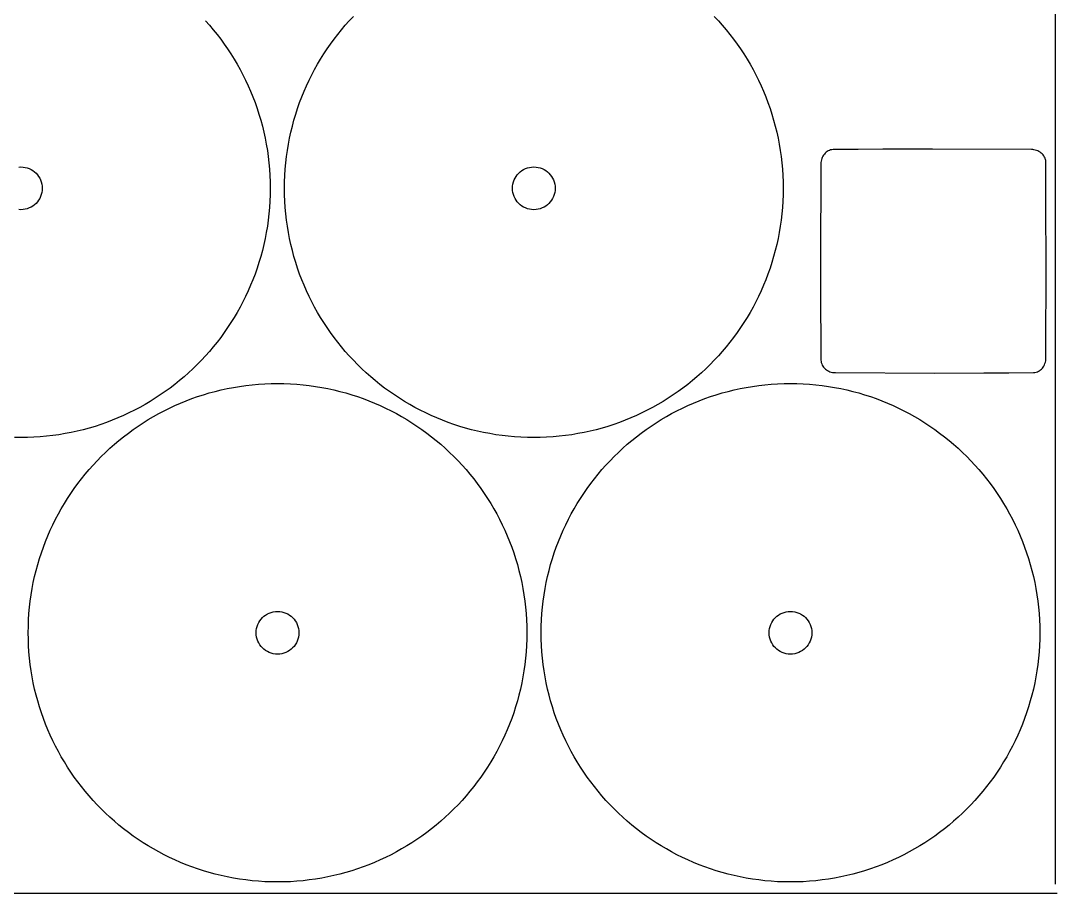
# Model space of a CAD drawing. Extents: x 443 to 1024, y 36 to 674.
# Drawn here: x 878.2 to 1023.8, y 35.6 to 158.1 of the extents above; entities that cross this region are included whole.
import ezdxf

# ---------------------------------------------------------------- set-up
doc = ezdxf.new("R2010")
doc.units = 0
doc.layers.get('0').update_dxf_attribs({"linetype": 'CONTINUOUS'})

msp = doc.modelspace()

# ---------------------------------------------------------------- linework, layer by layer
at = {"color": 0}
for p, q in [((1023.451437, 673.716315), (1023.451437, 36.86042)), ((443.768031, 35.592408), (1023.768031, 35.592408))]:
    msp.add_line(p, q, dxfattribs=at)
at = {"color": 4}
for p, q in [((924.368876, 158.124201), (924.941102, 158.738902)), ((975.612293, 158.738902), (976.184519, 158.124201)), ((904.173495, 158.124241), (904.731013, 157.495933)), ((904.731013, 157.495933), (905.273548, 156.854291)), ((923.268824, 156.85425), (923.811359, 157.495892)), ((923.811359, 157.495892), (924.368876, 158.124201)), ((976.184519, 158.124201), (976.742036, 157.495892)), ((976.742036, 157.495892), (977.284571, 156.85425)), ((905.273548, 156.854291), (905.800825, 156.199591)), ((905.800825, 156.199591), (906.31257, 155.532107)), ((922.229801, 155.532064), (922.741546, 156.199549)), ((922.741546, 156.199549), (923.268824, 156.85425)), ((977.284571, 156.85425), (977.811849, 156.199549)), ((977.811849, 156.199549), (978.323594, 155.532064)), ((906.31257, 155.532107), (906.808508, 154.852114)), ((906.808508, 154.852114), (907.288364, 154.159887)), ((921.254007, 154.159843), (921.733863, 154.85207)), ((921.733863, 154.85207), (922.229801, 155.532064)), ((978.323594, 155.532064), (978.819532, 154.85207)), ((978.819532, 154.85207), (979.299388, 154.159843)), ((907.288364, 154.159887), (907.751863, 153.4557)), ((907.751863, 153.4557), (908.198731, 152.73983)), ((920.343641, 152.739785), (920.790508, 153.455656)), ((920.790508, 153.455656), (921.254007, 154.159843)), ((979.299388, 154.159843), (979.762887, 153.455656)), ((979.762887, 153.455656), (980.209754, 152.739785)), ((908.198731, 152.73983), (908.628691, 152.012549)), ((908.628691, 152.012549), (909.04147, 151.274134)), ((919.500901, 151.27409), (919.91368, 152.012505)), ((919.91368, 152.012505), (920.343641, 152.739785)), ((980.209754, 152.739785), (980.639715, 152.012505)), ((980.639715, 152.012505), (981.052494, 151.27409)), ((909.04147, 151.274134), (909.436793, 150.524859)), ((909.436793, 150.524859), (909.814385, 149.764999)), ((918.727986, 149.764956), (919.105578, 150.524815)), ((919.105578, 150.524815), (919.500901, 151.27409)), ((981.052494, 151.27409), (981.447817, 150.524815)), ((981.447817, 150.524815), (981.825409, 149.764956)), ((909.814385, 149.764999), (910.173971, 148.994829)), ((910.173971, 148.994829), (910.515275, 148.214624)), ((918.027096, 148.214582), (918.368401, 148.994786)), ((918.368401, 148.994786), (918.727986, 149.764956)), ((981.825409, 149.764956), (982.184994, 148.994786)), ((982.184994, 148.994786), (982.526299, 148.214582)), ((910.515275, 148.214624), (910.838025, 147.424658)), ((910.838025, 147.424658), (911.141943, 146.625207)), ((917.400428, 146.625167), (917.704347, 147.424617)), ((917.704347, 147.424617), (918.027096, 148.214582)), ((982.526299, 148.214582), (982.849048, 147.424617)), ((982.849048, 147.424617), (983.152967, 146.625167)), ((911.141943, 146.625207), (911.426756, 145.816545)), ((911.426756, 145.816545), (911.692189, 144.998947)), ((916.850183, 144.99891), (917.115615, 145.816506)), ((917.115615, 145.816506), (917.400428, 146.625167)), ((983.152967, 146.625167), (983.43778, 145.816506)), ((983.43778, 145.816506), (983.703213, 144.99891)), ((911.692189, 144.998947), (911.937967, 144.172688)), ((911.937967, 144.172688), (912.163814, 143.338043)), ((916.378557, 143.338009), (916.604405, 144.172653)), ((916.604405, 144.172653), (916.850183, 144.99891)), ((983.703213, 144.99891), (983.94899, 144.172653)), ((983.94899, 144.172653), (984.174838, 143.338009)), ((912.163814, 143.338043), (912.369457, 142.495286)), ((916.172914, 142.495255), (916.378557, 143.338009)), ((984.174838, 143.338009), (984.380481, 142.495255)), ((912.369457, 142.495286), (912.55462, 141.644693)), ((912.55462, 141.644693), (912.719029, 140.786539)), ((915.823343, 140.786513), (915.987751, 141.644665)), ((915.987751, 141.644665), (916.172914, 142.495255)), ((984.380481, 142.495255), (984.565644, 141.644665)), ((984.565644, 141.644665), (984.730052, 140.786513)), ((912.719029, 140.786539), (912.862408, 139.921097)), ((912.862408, 139.921097), (912.984483, 139.048644)), ((915.557889, 139.048624), (915.679963, 139.921074)), ((915.679963, 139.921074), (915.823343, 140.786513)), ((984.730052, 140.786513), (984.873432, 139.921074)), ((984.873432, 139.921074), (984.995507, 139.048624)), ((991.460498, 139.760153), (991.317504, 139.65608)), ((991.613587, 139.848425), (991.460498, 139.760153)), ((991.776166, 139.919715), (991.613587, 139.848425)), ((991.947632, 139.972839), (991.776166, 139.919715)), ((992.127379, 140.006616), (991.947632, 139.972839)), ((992.314804, 140.019863), (992.127379, 140.006616)), ((995.792787, 140.05761), (992.314804, 140.019863)), ((999.270914, 140.078803), (995.792787, 140.05761)), ((1006.227454, 140.084438), (999.270914, 140.078803)), ((1020.140704, 140.039063), (1006.227454, 140.084438)), ((1020.32026, 140.029943), (1020.140704, 140.039063)), ((1020.500537, 140.003891), (1020.32026, 140.029943)), ((1020.679848, 139.961692), (1020.500537, 140.003891)), ((1020.856501, 139.904128), (1020.679848, 139.961692)), ((1021.028808, 139.831983), (1020.856501, 139.904128)), ((1021.195079, 139.746039), (1021.028808, 139.831983)), ((1021.353624, 139.64708), (1021.195079, 139.746039)), ((912.984483, 139.048644), (913.084979, 138.169454)), ((915.457393, 138.169437), (915.557889, 139.048624)), ((984.995507, 139.048624), (985.096002, 138.169437)), ((990.609469, 138.396574), (990.584518, 138.203506)), ((990.649953, 138.584483), (990.609469, 138.396574)), ((990.705365, 138.76605), (990.649953, 138.584483)), ((990.775102, 138.940095), (990.705365, 138.76605)), ((990.858559, 139.105433), (990.775102, 138.940095)), ((990.955132, 139.260883), (990.858559, 139.105433)), ((991.064217, 139.405263), (990.955132, 139.260883)), ((991.185209, 139.537389), (991.064217, 139.405263)), ((991.317504, 139.65608), (991.185209, 139.537389)), ((1021.502754, 139.535888), (1021.353624, 139.64708)), ((1021.64078, 139.413247), (1021.502754, 139.535888)), ((1021.766011, 139.27994), (1021.64078, 139.413247)), ((1021.876758, 139.13675), (1021.766011, 139.27994)), ((1021.971332, 138.98446), (1021.876758, 139.13675)), ((1022.048044, 138.823853), (1021.971332, 138.98446)), ((1022.105202, 138.655712), (1022.048044, 138.823853)), ((1022.141119, 138.480821), (1022.105202, 138.655712)), ((1022.154104, 138.299963), (1022.141119, 138.480821)), ((1022.181954, 131.408583), (1022.154104, 138.299963)), ((913.084979, 138.169454), (913.163621, 137.283801)), ((913.163621, 137.283801), (913.220134, 136.391962)), ((915.322238, 136.391953), (915.378751, 137.283789)), ((915.378751, 137.283789), (915.457393, 138.169437)), ((985.096002, 138.169437), (985.174644, 137.283789)), ((985.174644, 137.283789), (985.231157, 136.391953)), ((990.575704, 138.006463), (990.528992, 124.241713)), ((990.584518, 138.203506), (990.575704, 138.006463)), ((913.220134, 136.391962), (913.254243, 135.494209)), ((913.254243, 135.494209), (913.265674, 134.590819)), ((915.276698, 134.590819), (915.288128, 135.494205)), ((915.288128, 135.494205), (915.322238, 136.391953)), ((985.231157, 136.391953), (985.265267, 135.494205)), ((985.265267, 135.494205), (985.276698, 134.590819)), ((913.265674, 134.590819), (913.254243, 133.687429)), ((915.288128, 133.687425), (915.276698, 134.590819)), ((985.276698, 134.590819), (985.265267, 133.687425)), ((913.220134, 132.789677), (913.163621, 131.897837)), ((913.254243, 133.687429), (913.220134, 132.789677)), ((915.322238, 132.789668), (915.288128, 133.687425)), ((915.378751, 131.897824), (915.322238, 132.789668)), ((985.231157, 132.789668), (985.174644, 131.897824)), ((985.265267, 133.687425), (985.231157, 132.789668)), ((913.084979, 131.012185), (912.984483, 130.132994)), ((913.163621, 131.897837), (913.084979, 131.012185)), ((915.457393, 131.012168), (915.378751, 131.897824)), ((915.557889, 130.132974), (915.457393, 131.012168)), ((985.096002, 131.012168), (984.995507, 130.132974)), ((985.174644, 131.897824), (985.096002, 131.012168)), ((1022.192179, 124.5171), (1022.181954, 131.408583)), ((912.984483, 130.132994), (912.862408, 129.260541)), ((915.679963, 129.260518), (915.557889, 130.132974)), ((984.995507, 130.132974), (984.873432, 129.260518)), ((912.719029, 128.3951), (912.55462, 127.536945)), ((912.862408, 129.260541), (912.719029, 128.3951)), ((915.823343, 128.395074), (915.679963, 129.260518)), ((915.987751, 127.536917), (915.823343, 128.395074)), ((984.730052, 128.395074), (984.565644, 127.536917)), ((984.873432, 129.260518), (984.730052, 128.395074)), ((912.369457, 126.686352), (912.163814, 125.843596)), ((912.55462, 127.536945), (912.369457, 126.686352)), ((916.172914, 126.686321), (915.987751, 127.536917)), ((916.378557, 125.843563), (916.172914, 126.686321)), ((984.380481, 126.686321), (984.174838, 125.843563)), ((984.565644, 127.536917), (984.380481, 126.686321)), ((912.163814, 125.843596), (911.937967, 125.008951)), ((916.604405, 125.008915), (916.378557, 125.843563)), ((984.174838, 125.843563), (983.94899, 125.008915)), ((911.692189, 124.182692), (911.426756, 123.365094)), ((911.937967, 125.008951), (911.692189, 124.182692)), ((916.850183, 124.182655), (916.604405, 125.008915)), ((917.115615, 123.365055), (916.850183, 124.182655)), ((983.703213, 124.182655), (983.43778, 123.365055)), ((983.94899, 125.008915), (983.703213, 124.182655)), ((990.528992, 124.241713), (990.535725, 117.359422)), ((1022.173404, 110.734163), (1022.192179, 124.5171)), ((911.141943, 122.556432), (910.838025, 121.75698)), ((911.426756, 123.365094), (911.141943, 122.556432)), ((917.400428, 122.556392), (917.115615, 123.365055)), ((917.704347, 121.756939), (917.400428, 122.556392)), ((983.152967, 122.556392), (982.849048, 121.756939)), ((983.43778, 123.365055), (983.152967, 122.556392)), ((910.515275, 120.967015), (910.173971, 120.186809)), ((910.838025, 121.75698), (910.515275, 120.967015)), ((918.027096, 120.966972), (917.704347, 121.756939)), ((918.368401, 120.186766), (918.027096, 120.966972)), ((982.526299, 120.966972), (982.184994, 120.186766)), ((982.849048, 121.756939), (982.526299, 120.966972)), ((909.814385, 119.416639), (909.436793, 118.656779)), ((910.173971, 120.186809), (909.814385, 119.416639)), ((918.727986, 119.416596), (918.368401, 120.186766)), ((919.105578, 118.656735), (918.727986, 119.416596)), ((981.825409, 119.416596), (981.447817, 118.656735)), ((982.184994, 120.186766), (981.825409, 119.416596)), ((909.04147, 117.907505), (908.628691, 117.169089)), ((909.436793, 118.656779), (909.04147, 117.907505)), ((919.500901, 117.90746), (919.105578, 118.656735)), ((919.91368, 117.169045), (919.500901, 117.90746)), ((981.052494, 117.90746), (980.639715, 117.169045)), ((981.447817, 118.656735), (981.052494, 117.90746)), ((908.198731, 116.441809), (907.751863, 115.725938)), ((908.628691, 117.169089), (908.198731, 116.441809)), ((920.343641, 116.441765), (919.91368, 117.169045)), ((920.790508, 115.725894), (920.343641, 116.441765)), ((980.209754, 116.441765), (979.762887, 115.725894)), ((980.639715, 117.169045), (980.209754, 116.441765)), ((990.535725, 117.359422), (990.557273, 113.918421)), ((907.288364, 115.021752), (906.808508, 114.329525)), ((907.751863, 115.725938), (907.288364, 115.021752)), ((921.254007, 115.021708), (920.790508, 115.725894)), ((921.733863, 114.329481), (921.254007, 115.021708)), ((979.299388, 115.021708), (978.819532, 114.329481)), ((979.762887, 115.725894), (979.299388, 115.021708)), ((906.31257, 113.649532), (905.800825, 112.982048)), ((906.808508, 114.329525), (906.31257, 113.649532)), ((922.229801, 113.649489), (921.733863, 114.329481)), ((922.741546, 112.982005), (922.229801, 113.649489)), ((978.323594, 113.649489), (977.811849, 112.982005)), ((978.819532, 114.329481), (978.323594, 113.649489)), ((990.557273, 113.918421), (990.595004, 110.477563)), ((905.273548, 112.327348), (904.731013, 111.685706)), ((905.800825, 112.982048), (905.273548, 112.327348)), ((923.268824, 112.327306), (922.741546, 112.982005)), ((923.811359, 111.685665), (923.268824, 112.327306)), ((977.284571, 112.327306), (976.742036, 111.685665)), ((977.811849, 112.982005), (977.284571, 112.327306)), ((904.173495, 111.057398), (903.60127, 110.442698)), ((904.731013, 111.685706), (904.173495, 111.057398)), ((924.368876, 111.057358), (923.811359, 111.685665)), ((924.941102, 110.44266), (924.368876, 111.057358)), ((976.184519, 111.057358), (975.612293, 110.44266)), ((976.742036, 111.685665), (976.184519, 111.057358)), ((1022.164588, 110.537119), (1022.173404, 110.734163)), ((902.413795, 109.255223), (901.799095, 108.682998)), ((903.014611, 109.841882), (902.413795, 109.255223)), ((903.60127, 110.442698), (903.014611, 109.841882)), ((925.52776, 109.841844), (924.941102, 110.44266)), ((926.128576, 109.255187), (925.52776, 109.841844)), ((926.743276, 108.682963), (926.128576, 109.255187)), ((974.424819, 109.255187), (973.810119, 108.682963)), ((975.025635, 109.841844), (974.424819, 109.255187)), ((975.612293, 110.44266), (975.025635, 109.841844)), ((990.595004, 110.477563), (990.608349, 110.289021)), ((990.608349, 110.289021), (990.642368, 110.107595)), ((990.642368, 110.107595), (990.695856, 109.933974)), ((990.695856, 109.933974), (990.767609, 109.76885)), ((990.767609, 109.76885), (990.856421, 109.612914)), ((990.856421, 109.612914), (990.961088, 109.466856)), ((990.961088, 109.466856), (991.080405, 109.331367)), ((991.080405, 109.331367), (991.213167, 109.207138)), ((991.213167, 109.207138), (991.358169, 109.09486)), ((1021.431517, 109.084546), (1021.563817, 109.203237)), ((1021.563817, 109.203237), (1021.684817, 109.335363)), ((1021.684817, 109.335363), (1021.793912, 109.479742)), ((1021.793912, 109.479742), (1021.890497, 109.635193)), ((1021.890497, 109.635193), (1021.973966, 109.800531)), ((1021.973966, 109.800531), (1022.043715, 109.974575)), ((1022.043715, 109.974575), (1022.099139, 110.156143)), ((1022.099139, 110.156143), (1022.139631, 110.344052)), ((1022.139631, 110.344052), (1022.164588, 110.537119)), ((901.170787, 108.12548), (900.529146, 107.582945)), ((901.799095, 108.682998), (901.170787, 108.12548)), ((927.371584, 108.125447), (926.743276, 108.682963)), ((928.013226, 107.582913), (927.371584, 108.125447)), ((973.181811, 108.125447), (972.540169, 107.582913)), ((973.810119, 108.682963), (973.181811, 108.125447)), ((991.358169, 109.09486), (991.514206, 108.995223)), ((991.514206, 108.995223), (991.680075, 108.908919)), ((991.680075, 108.908919), (991.854568, 108.836638)), ((991.854568, 108.836638), (992.036483, 108.779071)), ((992.036483, 108.779071), (992.224614, 108.736909)), ((992.224614, 108.736909), (992.417756, 108.710843)), ((992.417756, 108.710843), (992.614704, 108.701563)), ((992.614704, 108.701563), (1006.524804, 108.652288)), ((1006.524804, 108.652288), (1013.47977, 108.66036)), ((1013.47977, 108.66036), (1016.957109, 108.682589)), ((1016.957109, 108.682589), (1020.434304, 108.720763)), ((1020.434304, 108.720763), (1020.621696, 108.73401)), ((1020.621696, 108.73401), (1020.801419, 108.767786)), ((1020.801419, 108.767786), (1020.972868, 108.820911)), ((1020.972868, 108.820911), (1021.135437, 108.8922)), ((1021.135437, 108.8922), (1021.288522, 108.980473)), ((1021.288522, 108.980473), (1021.431517, 109.084546)), ((899.206961, 106.543923), (898.526968, 106.047985)), ((899.874445, 107.055668), (899.206961, 106.543923)), ((900.529146, 107.582945), (899.874445, 107.055668)), ((905.549947, 106.074786), (906.392703, 106.280429)), ((906.392703, 106.280429), (907.243296, 106.465592)), ((907.243296, 106.465592), (908.101451, 106.630001)), ((908.101451, 106.630001), (908.966892, 106.77338)), ((908.966892, 106.77338), (909.839345, 106.895455)), ((909.839345, 106.895455), (910.718535, 106.995951)), ((910.718535, 106.995951), (911.604188, 107.074593)), ((911.604188, 107.074593), (912.496028, 107.131106)), ((912.496028, 107.131106), (913.39378, 107.165215)), ((913.39378, 107.165215), (914.29717, 107.176646)), ((914.29717, 107.176646), (915.20056, 107.165215)), ((915.20056, 107.165215), (916.098312, 107.131106)), ((916.098312, 107.131106), (916.990152, 107.074593)), ((916.990152, 107.074593), (917.875805, 106.995951)), ((917.875805, 106.995951), (918.754995, 106.895455)), ((918.754995, 106.895455), (919.627448, 106.77338)), ((919.627448, 106.77338), (920.492889, 106.630001)), ((920.492889, 106.630001), (921.351044, 106.465592)), ((921.351044, 106.465592), (922.201637, 106.280429)), ((922.201637, 106.280429), (923.044393, 106.074786)), ((928.667926, 107.055637), (928.013226, 107.582913)), ((929.33541, 106.543893), (928.667926, 107.055637)), ((930.015403, 106.047957), (929.33541, 106.543893)), ((971.217985, 106.543893), (970.537992, 106.047957)), ((971.885469, 107.055637), (971.217985, 106.543893)), ((972.540169, 107.582913), (971.885469, 107.055637)), ((977.56097, 106.074786), (978.403727, 106.280429)), ((978.403727, 106.280429), (979.25432, 106.465592)), ((979.25432, 106.465592), (980.112474, 106.630001)), ((980.112474, 106.630001), (980.977915, 106.77338)), ((980.977915, 106.77338), (981.850369, 106.895455)), ((981.850369, 106.895455), (982.729559, 106.995951)), ((982.729559, 106.995951), (983.615211, 107.074593)), ((983.615211, 107.074593), (984.507051, 107.131106)), ((984.507051, 107.131106), (985.404804, 107.165215)), ((985.404804, 107.165215), (986.308194, 107.176646)), ((986.308194, 107.176646), (987.211584, 107.165215)), ((987.211584, 107.165215), (988.109336, 107.131106)), ((988.109336, 107.131106), (989.001176, 107.074593)), ((989.001176, 107.074593), (989.886828, 106.995951)), ((989.886828, 106.995951), (990.766019, 106.895455)), ((990.766019, 106.895455), (991.638472, 106.77338)), ((991.638472, 106.77338), (992.503913, 106.630001)), ((992.503913, 106.630001), (993.362068, 106.465592)), ((993.362068, 106.465592), (994.212661, 106.280429)), ((994.212661, 106.280429), (995.055417, 106.074786)), ((897.130555, 105.10463), (896.414684, 104.657763)), ((897.834741, 105.568129), (897.130555, 105.10463)), ((898.526968, 106.047985), (897.834741, 105.568129)), ((901.463331, 104.748997), (902.262782, 105.052915)), ((902.262782, 105.052915), (903.071444, 105.337728)), ((903.071444, 105.337728), (903.889042, 105.603161)), ((903.889042, 105.603161), (904.715301, 105.848939)), ((904.715301, 105.848939), (905.549947, 106.074786)), ((923.044393, 106.074786), (923.879039, 105.848939)), ((923.879039, 105.848939), (924.705298, 105.603161)), ((924.705298, 105.603161), (925.522895, 105.337728)), ((925.522895, 105.337728), (926.331558, 105.052915)), ((926.331558, 105.052915), (927.131009, 104.748997)), ((930.70763, 105.568103), (930.015403, 106.047957)), ((931.411817, 105.104605), (930.70763, 105.568103)), ((932.127687, 104.657739), (931.411817, 105.104605)), ((969.141579, 105.104605), (968.425708, 104.657739)), ((969.845765, 105.568103), (969.141579, 105.104605)), ((970.537992, 106.047957), (969.845765, 105.568103)), ((973.474355, 104.748997), (974.273806, 105.052915)), ((974.273806, 105.052915), (975.082468, 105.337728)), ((975.082468, 105.337728), (975.900066, 105.603161)), ((975.900066, 105.603161), (976.726325, 105.848939)), ((976.726325, 105.848939), (977.56097, 106.074786)), ((995.055417, 106.074786), (995.890062, 105.848939)), ((995.890062, 105.848939), (996.716321, 105.603161)), ((996.716321, 105.603161), (997.533919, 105.337728)), ((997.533919, 105.337728), (998.342581, 105.052915)), ((998.342581, 105.052915), (999.142033, 104.748997)), ((894.199714, 103.4197), (893.439854, 103.042108)), ((894.948989, 103.815023), (894.199714, 103.4197)), ((895.687404, 104.227802), (894.948989, 103.815023)), ((896.414684, 104.657763), (895.687404, 104.227802)), ((897.613855, 102.952443), (898.36313, 103.347765)), ((898.36313, 103.347765), (899.12299, 103.725357)), ((899.12299, 103.725357), (899.89316, 104.084943)), ((899.89316, 104.084943), (900.673365, 104.426248)), ((900.673365, 104.426248), (901.463331, 104.748997)), ((927.131009, 104.748997), (927.920975, 104.426248)), ((927.920975, 104.426248), (928.70118, 104.084943)), ((928.70118, 104.084943), (929.47135, 103.725357)), ((929.47135, 103.725357), (930.23121, 103.347765)), ((930.23121, 103.347765), (930.980485, 102.952443)), ((932.854968, 104.22778), (932.127687, 104.657739)), ((933.593383, 103.815003), (932.854968, 104.22778)), ((934.342658, 103.419681), (933.593383, 103.815003)), ((935.102517, 103.042091), (934.342658, 103.419681)), ((966.210737, 103.419681), (965.450878, 103.042091)), ((966.960012, 103.815003), (966.210737, 103.419681)), ((967.698427, 104.22778), (966.960012, 103.815003)), ((968.425708, 104.657739), (967.698427, 104.22778)), ((969.624879, 102.952443), (970.374154, 103.347765)), ((970.374154, 103.347765), (971.134014, 103.725357)), ((971.134014, 103.725357), (971.904184, 104.084943)), ((971.904184, 104.084943), (972.684389, 104.426248)), ((972.684389, 104.426248), (973.474355, 104.748997)), ((999.142033, 104.748997), (999.931998, 104.426248)), ((999.931998, 104.426248), (1000.712204, 104.084943)), ((1000.712204, 104.084943), (1001.482374, 103.725357)), ((1001.482374, 103.725357), (1002.242234, 103.347765)), ((1002.242234, 103.347765), (1002.991508, 102.952443)), ((891.099513, 102.018469), (890.300061, 101.71455)), ((891.889479, 102.341218), (891.099513, 102.018469)), ((892.669684, 102.682523), (891.889479, 102.341218)), ((893.439854, 103.042108), (892.669684, 102.682523)), ((895.432289, 101.662836), (896.14816, 102.109703)), ((896.14816, 102.109703), (896.87544, 102.539663)), ((896.87544, 102.539663), (897.613855, 102.952443)), ((930.980485, 102.952443), (931.7189, 102.539663)), ((931.7189, 102.539663), (932.44618, 102.109703)), ((932.44618, 102.109703), (933.162051, 101.662836)), ((935.872688, 102.682507), (935.102517, 103.042091)), ((936.652893, 102.341204), (935.872688, 102.682507)), ((937.442859, 102.018456), (936.652893, 102.341204)), ((938.24231, 101.714539), (937.442859, 102.018456)), ((963.110536, 102.018456), (962.311085, 101.714539)), ((963.900502, 102.341204), (963.110536, 102.018456)), ((964.680708, 102.682507), (963.900502, 102.341204)), ((965.450878, 103.042091), (964.680708, 102.682507)), ((967.443313, 101.662836), (968.159183, 102.109703)), ((968.159183, 102.109703), (968.886464, 102.539663)), ((968.886464, 102.539663), (969.624879, 102.952443)), ((1002.991508, 102.952443), (1003.729923, 102.539663)), ((1003.729923, 102.539663), (1004.457204, 102.109703)), ((1004.457204, 102.109703), (1005.173075, 101.662836)), ((886.170141, 100.487036), (885.319548, 100.301873)), ((887.012897, 100.692679), (886.170141, 100.487036)), ((887.847542, 100.918527), (887.012897, 100.692679)), ((888.673801, 101.164304), (887.847542, 100.918527)), ((889.491399, 101.429737), (888.673801, 101.164304)), ((890.300061, 101.71455), (889.491399, 101.429737)), ((893.355882, 100.223543), (894.035875, 100.719481)), ((894.035875, 100.719481), (894.728103, 101.199337)), ((894.728103, 101.199337), (895.432289, 101.662836)), ((933.162051, 101.662836), (933.866237, 101.199337)), ((933.866237, 101.199337), (934.558464, 100.719481)), ((934.558464, 100.719481), (935.238457, 100.223543)), ((939.050972, 101.429727), (938.24231, 101.714539)), ((939.86857, 101.164296), (939.050972, 101.429727)), ((940.694829, 100.918519), (939.86857, 101.164296)), ((941.529474, 100.692673), (940.694829, 100.918519)), ((942.372231, 100.487031), (941.529474, 100.692673)), ((943.222824, 100.301869), (942.372231, 100.487031)), ((958.181164, 100.487031), (957.330572, 100.301869)), ((959.023921, 100.692673), (958.181164, 100.487031)), ((959.858566, 100.918519), (959.023921, 100.692673)), ((960.684825, 101.164296), (959.858566, 100.918519)), ((961.502423, 101.429727), (960.684825, 101.164296)), ((962.311085, 101.714539), (961.502423, 101.429727)), ((965.366906, 100.223543), (966.046899, 100.719481)), ((966.046899, 100.719481), (966.739126, 101.199337)), ((966.739126, 101.199337), (967.443313, 101.662836)), ((1005.173075, 101.662836), (1005.877261, 101.199337)), ((1005.877261, 101.199337), (1006.569488, 100.719481)), ((1006.569488, 100.719481), (1007.249481, 100.223543)), ((878.265674, 99.590819), (877.362284, 99.60225)), ((879.169064, 99.60225), (878.265674, 99.590819)), ((880.066816, 99.63636), (879.169064, 99.60225)), ((880.958656, 99.692873), (880.066816, 99.63636)), ((881.844309, 99.771515), (880.958656, 99.692873)), ((882.723499, 99.87201), (881.844309, 99.771515)), ((883.595952, 99.994085), (882.723499, 99.87201)), ((884.461393, 100.137464), (883.595952, 99.994085)), ((885.319548, 100.301873), (884.461393, 100.137464)), ((891.392057, 98.641985), (892.033698, 99.18452)), ((892.033698, 99.18452), (892.688398, 99.711798)), ((892.688398, 99.711798), (893.355882, 100.223543)), ((935.238457, 100.223543), (935.905942, 99.711798)), ((935.905942, 99.711798), (936.560642, 99.18452)), ((936.560642, 99.18452), (937.202283, 98.641985)), ((944.080978, 100.137461), (943.222824, 100.301869)), ((944.946419, 99.994083), (944.080978, 100.137461)), ((945.818873, 99.872009), (944.946419, 99.994083)), ((946.698063, 99.771513), (945.818873, 99.872009)), ((947.583715, 99.692872), (946.698063, 99.771513)), ((948.475555, 99.636359), (947.583715, 99.692872)), ((949.373308, 99.60225), (948.475555, 99.636359)), ((950.276698, 99.590819), (949.373308, 99.60225)), ((951.180088, 99.60225), (950.276698, 99.590819)), ((952.07784, 99.636359), (951.180088, 99.60225)), ((952.96968, 99.692872), (952.07784, 99.636359)), ((953.855332, 99.771513), (952.96968, 99.692872)), ((954.734522, 99.872009), (953.855332, 99.771513)), ((955.606976, 99.994083), (954.734522, 99.872009)), ((956.472417, 100.137461), (955.606976, 99.994083)), ((957.330572, 100.301869), (956.472417, 100.137461)), ((963.40308, 98.641985), (964.044722, 99.18452)), ((964.044722, 99.18452), (964.699422, 99.711798)), ((964.699422, 99.711798), (965.366906, 100.223543)), ((1007.249481, 100.223543), (1007.916965, 99.711798)), ((1007.916965, 99.711798), (1008.571665, 99.18452)), ((1008.571665, 99.18452), (1009.213307, 98.641985)), ((889.548232, 96.925584), (890.149049, 97.512242)), ((890.149049, 97.512242), (890.763749, 98.084467)), ((890.763749, 98.084467), (891.392057, 98.641985)), ((937.202283, 98.641985), (937.830591, 98.084467)), ((937.830591, 98.084467), (938.445291, 97.512242)), ((938.445291, 97.512242), (939.046107, 96.925584)), ((961.559256, 96.925584), (962.160073, 97.512242)), ((962.160073, 97.512242), (962.774772, 98.084467)), ((962.774772, 98.084467), (963.40308, 98.641985)), ((1009.213307, 98.641985), (1009.841615, 98.084467)), ((1009.841615, 98.084467), (1010.456315, 97.512242)), ((1010.456315, 97.512242), (1011.057131, 96.925584)), ((888.389349, 95.710068), (888.961574, 96.324767)), ((888.961574, 96.324767), (889.548232, 96.925584)), ((939.046107, 96.925584), (939.632766, 96.324767)), ((939.632766, 96.324767), (940.204991, 95.710068)), ((960.400372, 95.710068), (960.972598, 96.324767)), ((960.972598, 96.324767), (961.559256, 96.925584)), ((1011.057131, 96.925584), (1011.643789, 96.324767)), ((1011.643789, 96.324767), (1012.216015, 95.710068)), ((887.289296, 94.440118), (887.831831, 95.081759)), ((887.831831, 95.081759), (888.389349, 95.710068)), ((940.204991, 95.710068), (940.762509, 95.081759)), ((940.762509, 95.081759), (941.305044, 94.440118)), ((959.30032, 94.440118), (959.842855, 95.081759)), ((959.842855, 95.081759), (960.400372, 95.710068)), ((1012.216015, 95.710068), (1012.773532, 95.081759)), ((1012.773532, 95.081759), (1013.316067, 94.440118)), ((886.250273, 93.117934), (886.762019, 93.785418)), ((886.762019, 93.785418), (887.289296, 94.440118)), ((941.305044, 94.440118), (941.832321, 93.785418)), ((941.832321, 93.785418), (942.344067, 93.117934)), ((958.261297, 93.117934), (958.773042, 93.785418)), ((958.773042, 93.785418), (959.30032, 94.440118)), ((1013.316067, 94.440118), (1013.843345, 93.785418)), ((1013.843345, 93.785418), (1014.35509, 93.117934)), ((884.810981, 91.041527), (885.27448, 91.745713)), ((885.27448, 91.745713), (885.754335, 92.437941)), ((885.754335, 92.437941), (886.250273, 93.117934)), ((942.344067, 93.117934), (942.840004, 92.437941)), ((942.840004, 92.437941), (943.31986, 91.745713)), ((943.31986, 91.745713), (943.783359, 91.041527)), ((956.822004, 91.041527), (957.285503, 91.745713)), ((957.285503, 91.745713), (957.765359, 92.437941)), ((957.765359, 92.437941), (958.261297, 93.117934)), ((1014.35509, 93.117934), (1014.851028, 92.437941)), ((1014.851028, 92.437941), (1015.330884, 91.745713)), ((1015.330884, 91.745713), (1015.794383, 91.041527)), ((883.934153, 89.598376), (884.364113, 90.325656)), ((884.364113, 90.325656), (884.810981, 91.041527)), ((943.783359, 91.041527), (944.230227, 90.325656)), ((944.230227, 90.325656), (944.660187, 89.598376)), ((955.945176, 89.598376), (956.375137, 90.325656)), ((956.375137, 90.325656), (956.822004, 91.041527)), ((1015.794383, 91.041527), (1016.24125, 90.325656)), ((1016.24125, 90.325656), (1016.671211, 89.598376)), ((883.126051, 88.110686), (883.521373, 88.859961)), ((883.521373, 88.859961), (883.934153, 89.598376)), ((944.660187, 89.598376), (945.072966, 88.859961)), ((945.072966, 88.859961), (945.468289, 88.110686)), ((955.137074, 88.110686), (955.532397, 88.859961)), ((955.532397, 88.859961), (955.945176, 89.598376)), ((1016.671211, 89.598376), (1017.08399, 88.859961)), ((1017.08399, 88.859961), (1017.479313, 88.110686)), ((882.388873, 86.580656), (882.748459, 87.350826)), ((882.748459, 87.350826), (883.126051, 88.110686)), ((945.468289, 88.110686), (945.845881, 87.350826)), ((945.845881, 87.350826), (946.205467, 86.580656)), ((954.399897, 86.580656), (954.759483, 87.350826)), ((954.759483, 87.350826), (955.137074, 88.110686)), ((1017.479313, 88.110686), (1017.856905, 87.350826)), ((1017.856905, 87.350826), (1018.21649, 86.580656)), ((882.047568, 85.800451), (882.388873, 86.580656)), ((946.205467, 86.580656), (946.546772, 85.800451)), ((954.058592, 85.800451), (954.399897, 86.580656)), ((1018.21649, 86.580656), (1018.557795, 85.800451)), ((881.420901, 84.211034), (881.724819, 85.010485)), ((881.724819, 85.010485), (882.047568, 85.800451)), ((946.546772, 85.800451), (946.869521, 85.010485)), ((946.869521, 85.010485), (947.173439, 84.211034)), ((953.431924, 84.211034), (953.735843, 85.010485)), ((953.735843, 85.010485), (954.058592, 85.800451)), ((1018.557795, 85.800451), (1018.880544, 85.010485)), ((1018.880544, 85.010485), (1019.184463, 84.211034)), ((880.870655, 82.584774), (881.136088, 83.402372)), ((881.136088, 83.402372), (881.420901, 84.211034)), ((947.173439, 84.211034), (947.458252, 83.402372)), ((947.458252, 83.402372), (947.723685, 82.584774)), ((952.881679, 82.584774), (953.147111, 83.402372)), ((953.147111, 83.402372), (953.431924, 84.211034)), ((1019.184463, 84.211034), (1019.469276, 83.402372)), ((1019.469276, 83.402372), (1019.734709, 82.584774)), ((880.39903, 80.92387), (880.624877, 81.758515)), ((880.624877, 81.758515), (880.870655, 82.584774)), ((947.723685, 82.584774), (947.969463, 81.758515)), ((947.969463, 81.758515), (948.19531, 80.92387)), ((952.410053, 80.92387), (952.635901, 81.758515)), ((952.635901, 81.758515), (952.881679, 82.584774)), ((1019.734709, 82.584774), (1019.980486, 81.758515)), ((1019.980486, 81.758515), (1020.206334, 80.92387)), ((880.008224, 79.23052), (880.193387, 80.081113)), ((880.193387, 80.081113), (880.39903, 80.92387)), ((948.19531, 80.92387), (948.400953, 80.081113)), ((948.400953, 80.081113), (948.586116, 79.23052)), ((952.019247, 79.23052), (952.20441, 80.081113)), ((952.20441, 80.081113), (952.410053, 80.92387)), ((1020.206334, 80.92387), (1020.411977, 80.081113)), ((1020.411977, 80.081113), (1020.59714, 79.23052)), ((879.843815, 78.372366), (880.008224, 79.23052)), ((948.586116, 79.23052), (948.750525, 78.372366)), ((951.854839, 78.372366), (952.019247, 79.23052)), ((1020.59714, 79.23052), (1020.761548, 78.372366)), ((879.578361, 76.634471), (879.700436, 77.506924)), ((879.700436, 77.506924), (879.843815, 78.372366)), ((948.750525, 78.372366), (948.893904, 77.506924)), ((948.893904, 77.506924), (949.015979, 76.634471)), ((951.589385, 76.634471), (951.71146, 77.506924)), ((951.71146, 77.506924), (951.854839, 78.372366)), ((1020.761548, 78.372366), (1020.904928, 77.506924)), ((1020.904928, 77.506924), (1021.027003, 76.634471)), ((879.399223, 74.869628), (879.477865, 75.755281)), ((879.477865, 75.755281), (879.578361, 76.634471)), ((949.015979, 76.634471), (949.116475, 75.755281)), ((949.116475, 75.755281), (949.195117, 74.869628)), ((951.410247, 74.869628), (951.488889, 75.755281)), ((951.488889, 75.755281), (951.589385, 76.634471)), ((1021.027003, 76.634471), (1021.127498, 75.755281)), ((1021.127498, 75.755281), (1021.20614, 74.869628)), ((879.34271, 73.977788), (879.399223, 74.869628)), ((949.195117, 74.869628), (949.25163, 73.977788)), ((951.353734, 73.977788), (951.410247, 74.869628)), ((1021.20614, 74.869628), (1021.262653, 73.977788)), ((879.29717, 72.176646), (879.308601, 73.080036)), ((879.308601, 73.080036), (879.34271, 73.977788)), ((949.25163, 73.977788), (949.285739, 73.080036)), ((949.285739, 73.080036), (949.29717, 72.176646)), ((951.308194, 72.176646), (951.319624, 73.080036)), ((951.319624, 73.080036), (951.353734, 73.977788)), ((1021.262653, 73.977788), (1021.296763, 73.080036)), ((1021.296763, 73.080036), (1021.308194, 72.176646)), ((879.308601, 71.273256), (879.29717, 72.176646)), ((949.29717, 72.176646), (949.285739, 71.273256)), ((951.319624, 71.273256), (951.308194, 72.176646)), ((1021.308194, 72.176646), (1021.296763, 71.273256)), ((879.34271, 70.375504), (879.308601, 71.273256)), ((879.399223, 69.483664), (879.34271, 70.375504)), ((949.25163, 70.375504), (949.195117, 69.483664)), ((949.285739, 71.273256), (949.25163, 70.375504)), ((951.353734, 70.375504), (951.319624, 71.273256)), ((951.410247, 69.483664), (951.353734, 70.375504)), ((1021.262653, 70.375504), (1021.20614, 69.483664)), ((1021.296763, 71.273256), (1021.262653, 70.375504)), ((879.477865, 68.598011), (879.399223, 69.483664)), ((879.578361, 67.718821), (879.477865, 68.598011)), ((949.116475, 68.598011), (949.015979, 67.718821)), ((949.195117, 69.483664), (949.116475, 68.598011)), ((951.488889, 68.598011), (951.410247, 69.483664)), ((951.589385, 67.718821), (951.488889, 68.598011)), ((1021.127498, 68.598011), (1021.027003, 67.718821)), ((1021.20614, 69.483664), (1021.127498, 68.598011)), ((879.700436, 66.846368), (879.578361, 67.718821)), ((949.015979, 67.718821), (948.893904, 66.846368)), ((951.71146, 66.846368), (951.589385, 67.718821)), ((1021.027003, 67.718821), (1020.904928, 66.846368)), ((879.843815, 65.980927), (879.700436, 66.846368)), ((880.008224, 65.122772), (879.843815, 65.980927)), ((948.750525, 65.980927), (948.586116, 65.122772)), ((948.893904, 66.846368), (948.750525, 65.980927)), ((951.854839, 65.980927), (951.71146, 66.846368)), ((952.019247, 65.122772), (951.854839, 65.980927)), ((1020.761548, 65.980927), (1020.59714, 65.122772)), ((1020.904928, 66.846368), (1020.761548, 65.980927)), ((880.193387, 64.272179), (880.008224, 65.122772)), ((880.39903, 63.429423), (880.193387, 64.272179)), ((948.400953, 64.272179), (948.19531, 63.429423)), ((948.586116, 65.122772), (948.400953, 64.272179)), ((952.20441, 64.272179), (952.019247, 65.122772)), ((952.410053, 63.429423), (952.20441, 64.272179)), ((1020.411977, 64.272179), (1020.206334, 63.429423)), ((1020.59714, 65.122772), (1020.411977, 64.272179)), ((880.624877, 62.594778), (880.39903, 63.429423)), ((880.870655, 61.768519), (880.624877, 62.594778)), ((947.969463, 62.594778), (947.723685, 61.768519)), ((948.19531, 63.429423), (947.969463, 62.594778)), ((952.635901, 62.594778), (952.410053, 63.429423)), ((952.881679, 61.768519), (952.635901, 62.594778)), ((1019.980486, 62.594778), (1019.734709, 61.768519)), ((1020.206334, 63.429423), (1019.980486, 62.594778)), ((881.136088, 60.950921), (880.870655, 61.768519)), ((947.723685, 61.768519), (947.458252, 60.950921)), ((953.147111, 60.950921), (952.881679, 61.768519)), ((1019.734709, 61.768519), (1019.469276, 60.950921)), ((881.420901, 60.142259), (881.136088, 60.950921)), ((881.724819, 59.342807), (881.420901, 60.142259)), ((947.173439, 60.142259), (946.869521, 59.342807)), ((947.458252, 60.950921), (947.173439, 60.142259)), ((953.431924, 60.142259), (953.147111, 60.950921)), ((953.735843, 59.342807), (953.431924, 60.142259)), ((1019.184463, 60.142259), (1018.880544, 59.342807)), ((1019.469276, 60.950921), (1019.184463, 60.142259)), ((882.047568, 58.552841), (881.724819, 59.342807)), ((882.388873, 57.772636), (882.047568, 58.552841)), ((946.546772, 58.552841), (946.205467, 57.772636)), ((946.869521, 59.342807), (946.546772, 58.552841)), ((954.058592, 58.552841), (953.735843, 59.342807)), ((954.399897, 57.772636), (954.058592, 58.552841)), ((1018.557795, 58.552841), (1018.21649, 57.772636)), ((1018.880544, 59.342807), (1018.557795, 58.552841)), ((882.748459, 57.002466), (882.388873, 57.772636)), ((883.126051, 56.242606), (882.748459, 57.002466)), ((945.845881, 57.002466), (945.468289, 56.242606)), ((946.205467, 57.772636), (945.845881, 57.002466)), ((954.759483, 57.002466), (954.399897, 57.772636)), ((955.137074, 56.242606), (954.759483, 57.002466)), ((1017.856905, 57.002466), (1017.479313, 56.242606)), ((1018.21649, 57.772636), (1017.856905, 57.002466)), ((883.521373, 55.493331), (883.126051, 56.242606)), ((883.934153, 54.754916), (883.521373, 55.493331)), ((945.072966, 55.493331), (944.660187, 54.754916)), ((945.468289, 56.242606), (945.072966, 55.493331)), ((955.532397, 55.493331), (955.137074, 56.242606)), ((955.945176, 54.754916), (955.532397, 55.493331)), ((1017.08399, 55.493331), (1016.671211, 54.754916)), ((1017.479313, 56.242606), (1017.08399, 55.493331)), ((884.364113, 54.027636), (883.934153, 54.754916)), ((884.810981, 53.311765), (884.364113, 54.027636)), ((944.230227, 54.027636), (943.783359, 53.311765)), ((944.660187, 54.754916), (944.230227, 54.027636)), ((956.375137, 54.027636), (955.945176, 54.754916)), ((956.822004, 53.311765), (956.375137, 54.027636)), ((1016.24125, 54.027636), (1015.794383, 53.311765)), ((1016.671211, 54.754916), (1016.24125, 54.027636)), ((885.27448, 52.607579), (884.810981, 53.311765)), ((885.754335, 51.915352), (885.27448, 52.607579)), ((943.31986, 52.607579), (942.840004, 51.915352)), ((943.783359, 53.311765), (943.31986, 52.607579)), ((957.285503, 52.607579), (956.822004, 53.311765)), ((957.765359, 51.915352), (957.285503, 52.607579)), ((1015.330884, 52.607579), (1014.851028, 51.915352)), ((1015.794383, 53.311765), (1015.330884, 52.607579)), ((886.250273, 51.235359), (885.754335, 51.915352)), ((886.762019, 50.567875), (886.250273, 51.235359)), ((942.344067, 51.235359), (941.832321, 50.567875)), ((942.840004, 51.915352), (942.344067, 51.235359)), ((958.261297, 51.235359), (957.765359, 51.915352)), ((958.773042, 50.567875), (958.261297, 51.235359)), ((1014.35509, 51.235359), (1013.843345, 50.567875)), ((1014.851028, 51.915352), (1014.35509, 51.235359)), ((887.289296, 49.913174), (886.762019, 50.567875)), ((887.831831, 49.271533), (887.289296, 49.913174)), ((941.305044, 49.913174), (940.762509, 49.271533)), ((941.832321, 50.567875), (941.305044, 49.913174)), ((959.30032, 49.913174), (958.773042, 50.567875)), ((959.842855, 49.271533), (959.30032, 49.913174)), ((1013.316067, 49.913174), (1012.773532, 49.271533)), ((1013.843345, 50.567875), (1013.316067, 49.913174)), ((888.389349, 48.643225), (887.831831, 49.271533)), ((888.961574, 48.028525), (888.389349, 48.643225)), ((889.548232, 47.427709), (888.961574, 48.028525)), ((939.632766, 48.028525), (939.046107, 47.427709)), ((940.204991, 48.643225), (939.632766, 48.028525)), ((940.762509, 49.271533), (940.204991, 48.643225)), ((960.400372, 48.643225), (959.842855, 49.271533)), ((960.972598, 48.028525), (960.400372, 48.643225)), ((961.559256, 47.427709), (960.972598, 48.028525)), ((1011.643789, 48.028525), (1011.057131, 47.427709)), ((1012.216015, 48.643225), (1011.643789, 48.028525)), ((1012.773532, 49.271533), (1012.216015, 48.643225)), ((890.149049, 46.84105), (889.548232, 47.427709)), ((890.763749, 46.268825), (890.149049, 46.84105)), ((938.445291, 46.84105), (937.830591, 46.268825)), ((939.046107, 47.427709), (938.445291, 46.84105)), ((962.160073, 46.84105), (961.559256, 47.427709)), ((962.774772, 46.268825), (962.160073, 46.84105)), ((1010.456315, 46.84105), (1009.841615, 46.268825)), ((1011.057131, 47.427709), (1010.456315, 46.84105)), ((891.392057, 45.711307), (890.763749, 46.268825)), ((892.033698, 45.168772), (891.392057, 45.711307)), ((892.688398, 44.641495), (892.033698, 45.168772)), ((936.560642, 45.168772), (935.905942, 44.641495)), ((937.202283, 45.711307), (936.560642, 45.168772)), ((937.830591, 46.268825), (937.202283, 45.711307)), ((963.40308, 45.711307), (962.774772, 46.268825)), ((964.044722, 45.168772), (963.40308, 45.711307)), ((964.699422, 44.641495), (964.044722, 45.168772)), ((1008.571665, 45.168772), (1007.916965, 44.641495)), ((1009.213307, 45.711307), (1008.571665, 45.168772)), ((1009.841615, 46.268825), (1009.213307, 45.711307)), ((893.355882, 44.12975), (892.688398, 44.641495)), ((894.035875, 43.633812), (893.355882, 44.12975)), ((935.238457, 44.12975), (934.558464, 43.633812)), ((935.905942, 44.641495), (935.238457, 44.12975)), ((965.366906, 44.12975), (964.699422, 44.641495)), ((966.046899, 43.633812), (965.366906, 44.12975)), ((1007.249481, 44.12975), (1006.569488, 43.633812)), ((1007.916965, 44.641495), (1007.249481, 44.12975)), ((894.728103, 43.153956), (894.035875, 43.633812)), ((895.432289, 42.690457), (894.728103, 43.153956)), ((896.14816, 42.243589), (895.432289, 42.690457)), ((896.87544, 41.813629), (896.14816, 42.243589)), ((932.44618, 42.243589), (931.7189, 41.813629)), ((933.162051, 42.690457), (932.44618, 42.243589)), ((933.866237, 43.153956), (933.162051, 42.690457)), ((934.558464, 43.633812), (933.866237, 43.153956)), ((966.739126, 43.153956), (966.046899, 43.633812)), ((967.443313, 42.690457), (966.739126, 43.153956)), ((968.159183, 42.243589), (967.443313, 42.690457)), ((968.886464, 41.813629), (968.159183, 42.243589)), ((1004.457204, 42.243589), (1003.729923, 41.813629)), ((1005.173075, 42.690457), (1004.457204, 42.243589)), ((1005.877261, 43.153956), (1005.173075, 42.690457)), ((1006.569488, 43.633812), (1005.877261, 43.153956)), ((897.613855, 41.40085), (896.87544, 41.813629)), ((898.36313, 41.005527), (897.613855, 41.40085)), ((899.12299, 40.627935), (898.36313, 41.005527)), ((930.23121, 41.005527), (929.47135, 40.627935)), ((930.980485, 41.40085), (930.23121, 41.005527)), ((931.7189, 41.813629), (930.980485, 41.40085)), ((969.624879, 41.40085), (968.886464, 41.813629)), ((970.374154, 41.005527), (969.624879, 41.40085)), ((971.134014, 40.627935), (970.374154, 41.005527)), ((1002.242234, 41.005527), (1001.482374, 40.627935)), ((1002.991508, 41.40085), (1002.242234, 41.005527)), ((1003.729923, 41.813629), (1002.991508, 41.40085)), ((899.89316, 40.268349), (899.12299, 40.627935)), ((900.673365, 39.927045), (899.89316, 40.268349)), ((901.463331, 39.604295), (900.673365, 39.927045)), ((902.262782, 39.300377), (901.463331, 39.604295)), ((903.071444, 39.015564), (902.262782, 39.300377)), ((926.331558, 39.300377), (925.522895, 39.015564)), ((927.131009, 39.604295), (926.331558, 39.300377)), ((927.920975, 39.927045), (927.131009, 39.604295)), ((928.70118, 40.268349), (927.920975, 39.927045)), ((929.47135, 40.627935), (928.70118, 40.268349)), ((971.904184, 40.268349), (971.134014, 40.627935)), ((972.684389, 39.927045), (971.904184, 40.268349)), ((973.474355, 39.604295), (972.684389, 39.927045)), ((974.273806, 39.300377), (973.474355, 39.604295)), ((975.082468, 39.015564), (974.273806, 39.300377)), ((998.342581, 39.300377), (997.533919, 39.015564)), ((999.142033, 39.604295), (998.342581, 39.300377)), ((999.931998, 39.927045), (999.142033, 39.604295)), ((1000.712204, 40.268349), (999.931998, 39.927045)), ((1001.482374, 40.627935), (1000.712204, 40.268349)), ((903.889042, 38.750131), (903.071444, 39.015564)), ((904.715301, 38.504353), (903.889042, 38.750131)), ((905.549947, 38.278506), (904.715301, 38.504353)), ((906.392703, 38.072863), (905.549947, 38.278506)), ((907.243296, 37.8877), (906.392703, 38.072863)), ((908.101451, 37.723291), (907.243296, 37.8877)), ((921.351044, 37.8877), (920.492889, 37.723291)), ((922.201637, 38.072863), (921.351044, 37.8877)), ((923.044393, 38.278506), (922.201637, 38.072863)), ((923.879039, 38.504353), (923.044393, 38.278506)), ((924.705298, 38.750131), (923.879039, 38.504353)), ((925.522895, 39.015564), (924.705298, 38.750131)), ((975.900066, 38.750131), (975.082468, 39.015564)), ((976.726325, 38.504353), (975.900066, 38.750131)), ((977.56097, 38.278506), (976.726325, 38.504353)), ((978.403727, 38.072863), (977.56097, 38.278506)), ((979.25432, 37.8877), (978.403727, 38.072863)), ((980.112474, 37.723291), (979.25432, 37.8877)), ((993.362068, 37.8877), (992.503913, 37.723291)), ((994.212661, 38.072863), (993.362068, 37.8877)), ((995.055417, 38.278506), (994.212661, 38.072863)), ((995.890062, 38.504353), (995.055417, 38.278506)), ((996.716321, 38.750131), (995.890062, 38.504353)), ((997.533919, 39.015564), (996.716321, 38.750131)), ((908.966892, 37.579912), (908.101451, 37.723291)), ((909.839345, 37.457837), (908.966892, 37.579912)), ((910.718535, 37.357341), (909.839345, 37.457837)), ((911.604188, 37.278699), (910.718535, 37.357341)), ((912.496028, 37.222186), (911.604188, 37.278699)), ((913.39378, 37.188077), (912.496028, 37.222186)), ((914.29717, 37.176646), (913.39378, 37.188077)), ((915.20056, 37.188077), (914.29717, 37.176646)), ((916.098312, 37.222186), (915.20056, 37.188077)), ((916.990152, 37.278699), (916.098312, 37.222186)), ((917.875805, 37.357341), (916.990152, 37.278699)), ((918.754995, 37.457837), (917.875805, 37.357341)), ((919.627448, 37.579912), (918.754995, 37.457837)), ((920.492889, 37.723291), (919.627448, 37.579912)), ((980.977915, 37.579912), (980.112474, 37.723291)), ((981.850369, 37.457837), (980.977915, 37.579912)), ((982.729559, 37.357341), (981.850369, 37.457837)), ((983.615211, 37.278699), (982.729559, 37.357341)), ((984.507051, 37.222186), (983.615211, 37.278699)), ((985.404804, 37.188077), (984.507051, 37.222186)), ((986.308194, 37.176646), (985.404804, 37.188077)), ((987.211584, 37.188077), (986.308194, 37.176646)), ((988.109336, 37.222186), (987.211584, 37.188077)), ((989.001176, 37.278699), (988.109336, 37.222186)), ((989.886828, 37.357341), (989.001176, 37.278699)), ((990.766019, 37.457837), (989.886828, 37.357341)), ((991.638472, 37.579912), (990.766019, 37.457837)), ((992.503913, 37.723291), (991.638472, 37.579912))]:
    msp.add_line(p, q, dxfattribs=at)
at = {"color": 7}
for p, q in [((877.958934, 137.575331), (878.265674, 137.590819)), ((878.265674, 137.590819), (878.572414, 137.575331)), ((878.572414, 137.575331), (878.870292, 137.529872)), ((878.870292, 137.529872), (879.157799, 137.455949)), ((879.157799, 137.455949), (879.433429, 137.355071)), ((879.433429, 137.355071), (879.695672, 137.228745)), ((879.695672, 137.228745), (879.943023, 137.078479)), ((879.943023, 137.078479), (880.173971, 136.90578)), ((880.173971, 136.90578), (880.387011, 136.712157)), ((948.15536, 136.712069), (948.3684, 136.905688)), ((948.3684, 136.905688), (948.599349, 137.078384)), ((948.599349, 137.078384), (948.846699, 137.228648)), ((948.846699, 137.228648), (949.108943, 137.354972)), ((949.108943, 137.354972), (949.384572, 137.45585)), ((949.384572, 137.45585), (949.67208, 137.529772)), ((949.67208, 137.529772), (949.969957, 137.575231)), ((949.969957, 137.575231), (950.276698, 137.590719)), ((950.276698, 137.590719), (950.583438, 137.575231)), ((950.583438, 137.575231), (950.881315, 137.529772)), ((950.881315, 137.529772), (951.168823, 137.45585)), ((951.168823, 137.45585), (951.444452, 137.354972)), ((951.444452, 137.354972), (951.706696, 137.228648)), ((951.706696, 137.228648), (951.954046, 137.078384)), ((951.954046, 137.078384), (952.184995, 136.905688)), ((952.184995, 136.905688), (952.398035, 136.712069)), ((880.387011, 136.712157), (880.580635, 136.499117)), ((880.580635, 136.499117), (880.753333, 136.268168)), ((880.753333, 136.268168), (880.903599, 136.020818)), ((880.903599, 136.020818), (881.029925, 135.758574)), ((881.029925, 135.758574), (881.130804, 135.482945)), ((881.130804, 135.482945), (881.204726, 135.195437)), ((947.337645, 135.195404), (947.411568, 135.482898)), ((947.411568, 135.482898), (947.512446, 135.758516)), ((947.512446, 135.758516), (947.638772, 136.02075)), ((947.638772, 136.02075), (947.789038, 136.268092)), ((947.789038, 136.268092), (947.961737, 136.499035)), ((947.961737, 136.499035), (948.15536, 136.712069)), ((952.398035, 136.712069), (952.591658, 136.499035)), ((952.591658, 136.499035), (952.764357, 136.268092)), ((952.764357, 136.268092), (952.914623, 136.02075)), ((952.914623, 136.02075), (953.040949, 135.758516)), ((953.040949, 135.758516), (953.141827, 135.482898)), ((953.141827, 135.482898), (953.21575, 135.195404)), ((881.204726, 133.986202), (881.130804, 133.698694)), ((881.204726, 135.195437), (881.250186, 134.897559)), ((881.250186, 134.284079), (881.204726, 133.986202)), ((881.250186, 134.897559), (881.265674, 134.590819)), ((881.265674, 134.590819), (881.250186, 134.284079)), ((947.276698, 134.590819), (947.292186, 134.897542)), ((947.292186, 134.284062), (947.276698, 134.590819)), ((947.292186, 134.897542), (947.337645, 135.195404)), ((947.337645, 133.986169), (947.292186, 134.284062)), ((947.411568, 133.698648), (947.337645, 133.986169)), ((953.21575, 133.986169), (953.141827, 133.698648)), ((953.21575, 135.195404), (953.261209, 134.897542)), ((953.261209, 134.284062), (953.21575, 133.986169)), ((953.261209, 134.897542), (953.276698, 134.590819)), ((953.276698, 134.590819), (953.261209, 134.284062)), ((880.387011, 132.469482), (880.173971, 132.275859)), ((880.580635, 132.682522), (880.387011, 132.469482)), ((880.753333, 132.913471), (880.580635, 132.682522)), ((880.903599, 133.160821), (880.753333, 132.913471)), ((881.029925, 133.423065), (880.903599, 133.160821)), ((881.130804, 133.698694), (881.029925, 133.423065)), ((947.512446, 133.423007), (947.411568, 133.698648)), ((947.638772, 133.160753), (947.512446, 133.423007)), ((947.789038, 132.913395), (947.638772, 133.160753)), ((947.961737, 132.68244), (947.789038, 132.913395)), ((948.15536, 132.469394), (947.961737, 132.68244)), ((948.3684, 132.275767), (948.15536, 132.469394)), ((952.398035, 132.469394), (952.184995, 132.275767)), ((952.591658, 132.68244), (952.398035, 132.469394)), ((952.764357, 132.913395), (952.591658, 132.68244)), ((952.914623, 133.160753), (952.764357, 132.913395)), ((953.040949, 133.423007), (952.914623, 133.160753)), ((953.141827, 133.698648), (953.040949, 133.423007)), ((878.265674, 131.590819), (877.958934, 131.606307)), ((878.572414, 131.606307), (878.265674, 131.590819)), ((878.870292, 131.651767), (878.572414, 131.606307)), ((879.157799, 131.725689), (878.870292, 131.651767)), ((879.433429, 131.826568), (879.157799, 131.725689)), ((879.695672, 131.952894), (879.433429, 131.826568)), ((879.943023, 132.10316), (879.695672, 131.952894)), ((880.173971, 132.275859), (879.943023, 132.10316)), ((948.599349, 132.103065), (948.3684, 132.275767)), ((948.846699, 131.952797), (948.599349, 132.103065)), ((949.108943, 131.826469), (948.846699, 131.952797)), ((949.384572, 131.72559), (949.108943, 131.826469)), ((949.67208, 131.651667), (949.384572, 131.72559)), ((949.969957, 131.606208), (949.67208, 131.651667)), ((950.276698, 131.590719), (949.969957, 131.606208)), ((950.583438, 131.606208), (950.276698, 131.590719)), ((950.881315, 131.651667), (950.583438, 131.606208)), ((951.168823, 131.72559), (950.881315, 131.651667)), ((951.444452, 131.826469), (951.168823, 131.72559)), ((951.706696, 131.952797), (951.444452, 131.826469)), ((951.954046, 132.103065), (951.706696, 131.952797)), ((952.184995, 132.275767), (951.954046, 132.103065)), ((911.982209, 74.084944), (912.175832, 74.297984)), ((912.175832, 74.297984), (912.388872, 74.491607)), ((912.388872, 74.491607), (912.619821, 74.664305)), ((912.619821, 74.664305), (912.867172, 74.814572)), ((912.867172, 74.814572), (913.129415, 74.940898)), ((913.129415, 74.940898), (913.405045, 75.041776)), ((913.405045, 75.041776), (913.692552, 75.115699)), ((913.692552, 75.115699), (913.99043, 75.161158)), ((913.99043, 75.161158), (914.29717, 75.176646)), ((914.29717, 75.176646), (914.60391, 75.161158)), ((914.60391, 75.161158), (914.901788, 75.115699)), ((914.901788, 75.115699), (915.189295, 75.041776)), ((915.189295, 75.041776), (915.464925, 74.940898)), ((915.464925, 74.940898), (915.727168, 74.814572)), ((915.727168, 74.814572), (915.974519, 74.664305)), ((915.974519, 74.664305), (916.205468, 74.491607)), ((916.205468, 74.491607), (916.418507, 74.297984)), ((916.418507, 74.297984), (916.612131, 74.084944)), ((983.993233, 74.084944), (984.186856, 74.297984)), ((984.186856, 74.297984), (984.399896, 74.491607)), ((984.399896, 74.491607), (984.630845, 74.664305)), ((984.630845, 74.664305), (984.878195, 74.814572)), ((984.878195, 74.814572), (985.140439, 74.940898)), ((985.140439, 74.940898), (985.416068, 75.041776)), ((985.416068, 75.041776), (985.703576, 75.115699)), ((985.703576, 75.115699), (986.001453, 75.161158)), ((986.001453, 75.161158), (986.308194, 75.176646)), ((986.308194, 75.176646), (986.614934, 75.161158)), ((986.614934, 75.161158), (986.912811, 75.115699)), ((986.912811, 75.115699), (987.200319, 75.041776)), ((987.200319, 75.041776), (987.475948, 74.940898)), ((987.475948, 74.940898), (987.738192, 74.814572)), ((987.738192, 74.814572), (987.985542, 74.664305)), ((987.985542, 74.664305), (988.216491, 74.491607)), ((988.216491, 74.491607), (988.429531, 74.297984)), ((988.429531, 74.297984), (988.623154, 74.084944)), ((911.312658, 72.483386), (911.358117, 72.781264)), ((911.358117, 72.781264), (911.43204, 73.068771)), ((911.43204, 73.068771), (911.532918, 73.344401)), ((911.532918, 73.344401), (911.659245, 73.606645)), ((911.659245, 73.606645), (911.809511, 73.853995)), ((911.809511, 73.853995), (911.982209, 74.084944)), ((916.612131, 74.084944), (916.784829, 73.853995)), ((916.784829, 73.853995), (916.935095, 73.606645)), ((916.935095, 73.606645), (917.061422, 73.344401)), ((917.061422, 73.344401), (917.1623, 73.068771)), ((917.1623, 73.068771), (917.236223, 72.781264)), ((917.236223, 72.781264), (917.281682, 72.483386)), ((983.323682, 72.483386), (983.369141, 72.781264)), ((983.369141, 72.781264), (983.443064, 73.068771)), ((983.443064, 73.068771), (983.543942, 73.344401)), ((983.543942, 73.344401), (983.670268, 73.606645)), ((983.670268, 73.606645), (983.820534, 73.853995)), ((983.820534, 73.853995), (983.993233, 74.084944)), ((988.623154, 74.084944), (988.795853, 73.853995)), ((988.795853, 73.853995), (988.946119, 73.606645)), ((988.946119, 73.606645), (989.072445, 73.344401)), ((989.072445, 73.344401), (989.173323, 73.068771)), ((989.173323, 73.068771), (989.247246, 72.781264)), ((989.247246, 72.781264), (989.292705, 72.483386)), ((911.29717, 72.176646), (911.312658, 72.483386)), ((911.312658, 71.869906), (911.29717, 72.176646)), ((911.358117, 71.572028), (911.312658, 71.869906)), ((911.43204, 71.284521), (911.358117, 71.572028)), ((917.236223, 71.572028), (917.1623, 71.284521)), ((917.281682, 71.869906), (917.236223, 71.572028)), ((917.281682, 72.483386), (917.29717, 72.176646)), ((917.29717, 72.176646), (917.281682, 71.869906)), ((983.308194, 72.176646), (983.323682, 72.483386)), ((983.323682, 71.869906), (983.308194, 72.176646)), ((983.369141, 71.572028), (983.323682, 71.869906)), ((983.443064, 71.284521), (983.369141, 71.572028)), ((989.247246, 71.572028), (989.173323, 71.284521)), ((989.292705, 71.869906), (989.247246, 71.572028)), ((989.292705, 72.483386), (989.308194, 72.176646)), ((989.308194, 72.176646), (989.292705, 71.869906)), ((911.532918, 71.008891), (911.43204, 71.284521)), ((911.659245, 70.746648), (911.532918, 71.008891)), ((911.809511, 70.499297), (911.659245, 70.746648)), ((911.982209, 70.268349), (911.809511, 70.499297)), ((912.175832, 70.055309), (911.982209, 70.268349)), ((912.388872, 69.861685), (912.175832, 70.055309)), ((912.619821, 69.688987), (912.388872, 69.861685)), ((916.205468, 69.861685), (915.974519, 69.688987)), ((916.418507, 70.055309), (916.205468, 69.861685)), ((916.612131, 70.268349), (916.418507, 70.055309)), ((916.784829, 70.499297), (916.612131, 70.268349)), ((916.935095, 70.746648), (916.784829, 70.499297)), ((917.061422, 71.008891), (916.935095, 70.746648)), ((917.1623, 71.284521), (917.061422, 71.008891)), ((983.543942, 71.008891), (983.443064, 71.284521)), ((983.670268, 70.746648), (983.543942, 71.008891)), ((983.820534, 70.499297), (983.670268, 70.746648)), ((983.993233, 70.268349), (983.820534, 70.499297)), ((984.186856, 70.055309), (983.993233, 70.268349)), ((984.399896, 69.861685), (984.186856, 70.055309)), ((984.630845, 69.688987), (984.399896, 69.861685)), ((988.216491, 69.861685), (987.985542, 69.688987)), ((988.429531, 70.055309), (988.216491, 69.861685)), ((988.623154, 70.268349), (988.429531, 70.055309)), ((988.795853, 70.499297), (988.623154, 70.268349)), ((988.946119, 70.746648), (988.795853, 70.499297)), ((989.072445, 71.008891), (988.946119, 70.746648)), ((989.173323, 71.284521), (989.072445, 71.008891)), ((912.867172, 69.538721), (912.619821, 69.688987)), ((913.129415, 69.412395), (912.867172, 69.538721)), ((913.405045, 69.311516), (913.129415, 69.412395)), ((913.692552, 69.237594), (913.405045, 69.311516)), ((913.99043, 69.192134), (913.692552, 69.237594)), ((914.29717, 69.176646), (913.99043, 69.192134)), ((914.60391, 69.192134), (914.29717, 69.176646)), ((914.901788, 69.237594), (914.60391, 69.192134)), ((915.189295, 69.311516), (914.901788, 69.237594)), ((915.464925, 69.412395), (915.189295, 69.311516)), ((915.727168, 69.538721), (915.464925, 69.412395)), ((915.974519, 69.688987), (915.727168, 69.538721)), ((984.878195, 69.538721), (984.630845, 69.688987)), ((985.140439, 69.412395), (984.878195, 69.538721)), ((985.416068, 69.311516), (985.140439, 69.412395)), ((985.703576, 69.237594), (985.416068, 69.311516)), ((986.001453, 69.192134), (985.703576, 69.237594)), ((986.308194, 69.176646), (986.001453, 69.192134)), ((986.614934, 69.192134), (986.308194, 69.176646)), ((986.912811, 69.237594), (986.614934, 69.192134)), ((987.200319, 69.311516), (986.912811, 69.237594)), ((987.475948, 69.412395), (987.200319, 69.311516)), ((987.738192, 69.538721), (987.475948, 69.412395)), ((987.985542, 69.688987), (987.738192, 69.538721))]:
    msp.add_line(p, q, dxfattribs=at)

doc.saveas('drawing.dxf')
